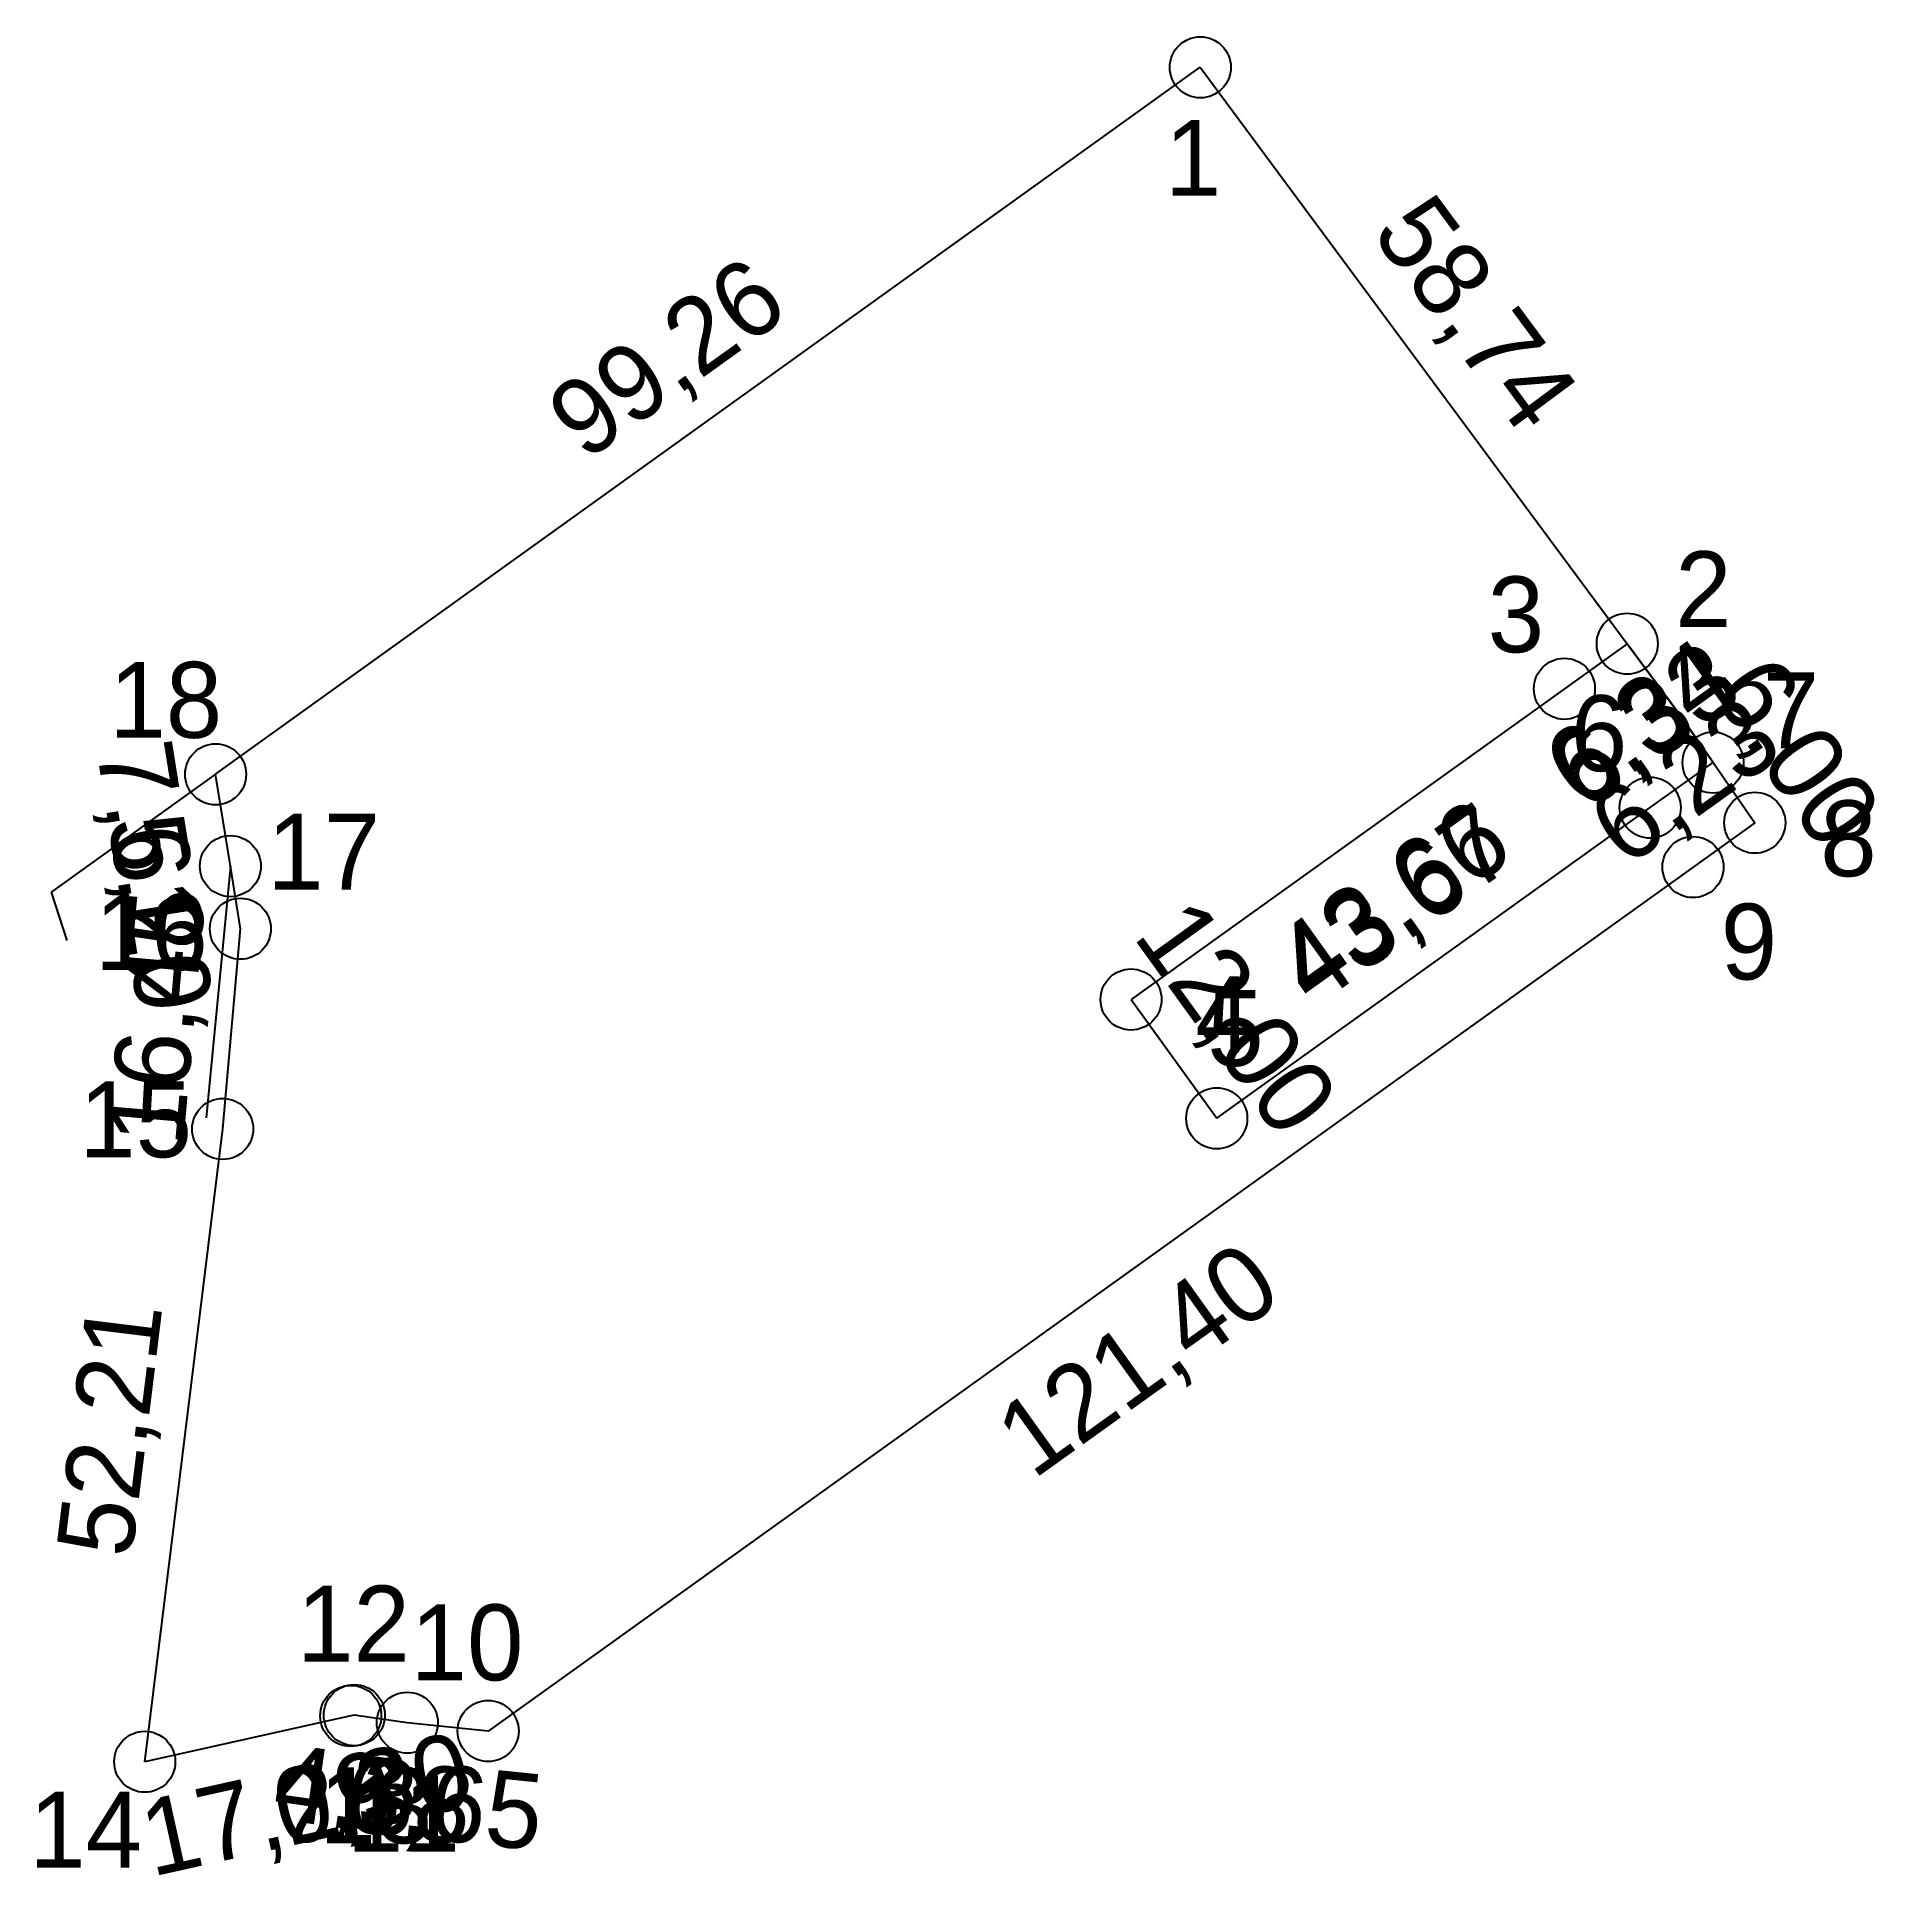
# Model space of a CAD drawing. Extents: x 549311 to 549462, y 1840883 to 1841033.
import ezdxf

# ---------------------------------------------------------------- set-up
doc = ezdxf.new("R2010")
doc.units = 0
for name, color, linetype in [('CanhThua', 7, 'Continuous'), ('ChieuDaiCanhThua', 7, 'Continuous'), ('MocDinhThua', 7, 'Continuous'), ('RauThua', 7, 'Continuous'), ('SoHieuDinhThua', 7, 'Continuous')]:
    doc.layers.add(name, color=color, linetype=linetype)

msp = doc.modelspace()

# ---------------------------------------------------------------- linework, layer by layer
at = {"layer": 'CanhThua'}
for p, q in [((549326.11, 1840972.95), (549406.75, 1841030.84)), ((549406.75, 1841030.84), (549441.71, 1840983.64)), ((549441.71, 1840983.64), (549436.57, 1840979.95)), ((549436.57, 1840979.95), (549401.08, 1840954.51)), ((549327.32, 1840965.43), (549326.11, 1840972.95)), ((549443.59, 1840970.22), (549448.74, 1840973.91)), ((549448.74, 1840973.91), (549452.16, 1840968.98)), ((549408.1, 1840944.78), (549443.59, 1840970.22)), ((549452.16, 1840968.98), (549447.1, 1840965.35)), ((549328.14, 1840960.3), (549327.32, 1840965.43)), ((549447.1, 1840965.35), (549348.43, 1840894.61)), ((549326.69, 1840943.91), (549328.14, 1840960.3)), ((549401.08, 1840954.51), (549408.1, 1840944.78)), ((549320.31, 1840892.09), (549326.69, 1840943.91)), ((549337.18, 1840895.85), (549320.31, 1840892.09)), ((549337.47, 1840895.91), (549337.18, 1840895.85)), ((549341.81, 1840895.29), (549337.47, 1840895.91)), ((549348.43, 1840894.61), (549341.81, 1840895.29))]:
    msp.add_line(p, q, dxfattribs=at)
at = {"layer": 'MocDinhThua'}
for centre in [(549406.75, 1841030.84), (549441.71, 1840983.64), (549436.57, 1840979.95), (549448.74, 1840973.91), (549326.11, 1840972.95), (549443.59, 1840970.22), (549452.16, 1840968.98), (549327.32, 1840965.43), (549447.1, 1840965.35), (549328.14, 1840960.3), (549401.08, 1840954.51), (549326.69, 1840943.91), (549408.1, 1840944.78), (549337.18, 1840895.85), (549337.47, 1840895.91), (549341.81, 1840895.29), (549348.43, 1840894.61), (549320.31, 1840892.09)]:
    msp.add_circle(centre, 2.5, dxfattribs=at)
at = {"layer": 'RauThua'}
for p, q in [((549441.71, 1840983.64), (549445.95, 1840977.92)), ((549445.95, 1840977.92), (549441.71, 1840983.64)), ((549445.95, 1840977.92), (549448.74, 1840973.91)), ((549448.74, 1840973.91), (549445.95, 1840977.92)), ((549326.11, 1840972.95), (549312.65, 1840963.29)), ((549327.32, 1840965.43), (549325.35, 1840944.81)), ((549312.65, 1840963.29), (549313.93, 1840959.35))]:
    msp.add_line(p, q, dxfattribs=at)

# ---------------------------------------------------------------- texts
at = {"layer": 'ChieuDaiCanhThua'}
for s, rotation, p in [('58,74', 306.5289, (549420.68, 1841017.26)), ('99,26', 35.6716, (549356.37, 1840998.5)), ('6,34', 35.6382, (549437.95, 1840970)), ('6,33', 35.6384, (549438.35, 1840969.76)), ('6,00', 304.7755, (549448.51, 1840979.68)), ('6,23', 35.6382, (549441.6, 1840965.23)), ('7,61', 279.1042, (549316.33, 1840975.1)), ('43,66', 35.6383, (549415.78, 1840954.11)), ('43,67', 35.6382, (549416.03, 1840953.75)), ('5,20', 279.1051, (549317.28, 1840969.16)), ('16,45', 84.9443, (549323.44, 1840942.39)), ('12,00', 305.8153, (549401.16, 1840959.7)), ('121,40', 35.6383, (549393.07, 1840915.15)), ('52,21', 82.9803, (549319.22, 1840908.69)), ('17,29', 12.5554, (549320.88, 1840882.67)), ('0,30', 12.5644, (549331.68, 1840885.07)), ('4,38', 351.857, (549330.63, 1840887.48)), ('6,65', 354.1591, (549336.48, 1840886.47))]:
    msp.add_text(s, height=6.214, rotation=rotation, dxfattribs=at).set_placement(p)
at = {"layer": 'SoHieuDinhThua'}
for s, height, p in [('1', 6.21, (549403.86, 1841020.32)), ('2', 6.21, (549445.64, 1840985)), ('3', 6.21, (549430.29, 1840982.94)), ('18', 6.214, (549317.41, 1840975.94)), ('7', 6.21, (549452.81, 1840975.08)), ('6', 6.21, (549437.1, 1840973.21)), ('8', 6.21, (549457.52, 1840964.6)), ('17', 6.214, (549330.34, 1840963.51)), ('16', 6.214, (549316.23, 1840956.93)), ('9', 6.21, (549449.37, 1840956.15)), ('4', 6.21, (549406.34, 1840950.19)), ('5', 6.21, (549407.32, 1840949.07)), ('15', 6.214, (549314.94, 1840941.59)), ('12', 6.214, (549332.78, 1840900.3)), ('10', 6.214, (549342.08, 1840898.76)), ('13', 6.214, (549334.61, 1840885.42)), ('11', 6.214, (549336.87, 1840884.74)), ('14', 6.214, (549310.84, 1840883.43))]:
    msp.add_text(s, height=height, dxfattribs=at).set_placement(p)

doc.saveas('drawing.dxf')
